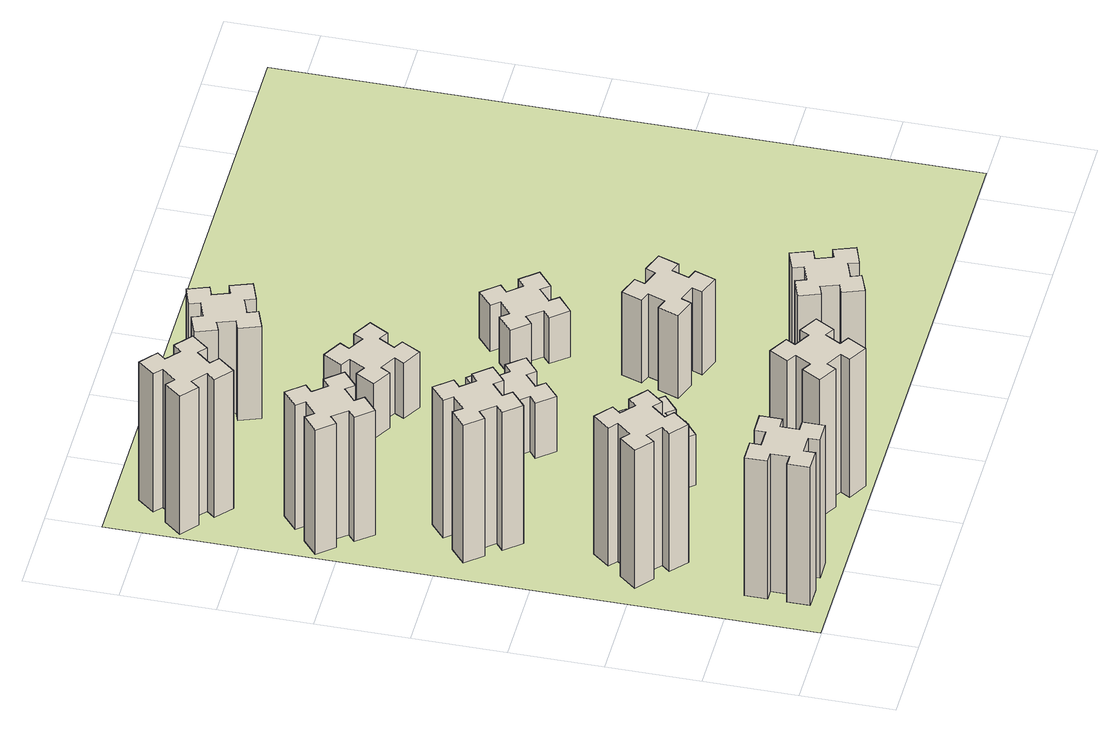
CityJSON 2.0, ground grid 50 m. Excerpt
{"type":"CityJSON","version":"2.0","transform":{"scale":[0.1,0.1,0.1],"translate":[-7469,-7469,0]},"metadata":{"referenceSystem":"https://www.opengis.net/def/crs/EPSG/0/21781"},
"CityObjects":{
"building1":{"type":"Building","attributes":{"class":"1000","function":"1000","usage":"1000","yearOfConstruction":2016,"roofType":"1000","measuredHeight":90,"storeysAboveGround":30,"storeysBelowGround":0},"geometry":[{"type":"Solid","lod":"1","boundaries":[[[[0,1,2,3,4,5,6,7,8,9,10,11,12,13,14,15,16,17,18,19]],[[17,16,20,21]],[[16,15,22,20]],[[15,14,23,22]],[[14,13,24,23]],[[13,12,25,24]],[[12,11,26,25]],[[11,10,27,26]],[[10,9,28,27]],[[9,8,29,28]],[[8,7,30,29]],[[7,6,31,30]],[[6,5,32,31]],[[5,4,33,32]],[[4,3,34,33]],[[3,2,35,34]],[[2,1,36,35]],[[1,0,37,36]],[[0,19,38,37]],[[19,18,39,38]],[[18,17,21,39]],[[24,25,26,27,28,29,30,31,32,33,34,35,36,37,38,39,21,20,22,23]]]]}]},
"building2":{"type":"Building","attributes":{"class":"1000","function":"1000","usage":"1000","yearOfConstruction":2016,"roofType":"1000","measuredHeight":90,"storeysAboveGround":30,"storeysBelowGround":0},"geometry":[{"type":"Solid","lod":"1","boundaries":[[[[40,41,42,43,44,45,46,47,48,49,50,51,52,53,54,55,56,57,58,59]],[[57,56,60,61]],[[56,55,62,60]],[[55,54,63,62]],[[54,53,64,63]],[[53,52,65,64]],[[52,51,66,65]],[[51,50,67,66]],[[50,49,68,67]],[[49,48,69,68]],[[48,47,70,69]],[[47,46,71,70]],[[46,45,72,71]],[[45,44,73,72]],[[44,43,74,73]],[[43,42,75,74]],[[42,41,76,75]],[[41,40,77,76]],[[40,59,78,77]],[[59,58,79,78]],[[58,57,61,79]],[[64,65,66,67,68,69,70,71,72,73,74,75,76,77,78,79,61,60,62,63]]]]}]},
"building3":{"type":"Building","attributes":{"class":"1000","function":"1000","usage":"1000","yearOfConstruction":2016,"roofType":"1000","measuredHeight":90,"storeysAboveGround":30,"storeysBelowGround":0},"geometry":[{"type":"Solid","lod":"1","boundaries":[[[[80,81,82,83,84,85,86,87,88,89,90,91,92,93,94,95,96,97,98,99]],[[97,96,100,101]],[[96,95,102,100]],[[95,94,103,102]],[[94,93,104,103]],[[93,92,105,104]],[[92,91,106,105]],[[91,90,107,106]],[[90,89,108,107]],[[89,88,109,108]],[[88,87,110,109]],[[87,86,111,110]],[[86,85,112,111]],[[85,84,113,112]],[[84,83,114,113]],[[83,82,115,114]],[[82,81,116,115]],[[81,80,117,116]],[[80,99,118,117]],[[99,98,119,118]],[[98,97,101,119]],[[104,105,106,107,108,109,110,111,112,113,114,115,116,117,118,119,101,100,102,103]]]]}]},
"building4":{"type":"Building","attributes":{"class":"1000","function":"1000","usage":"1000","yearOfConstruction":2016,"roofType":"1000","measuredHeight":81,"storeysAboveGround":30,"storeysBelowGround":0},"geometry":[{"type":"Solid","lod":"1","boundaries":[[[[120,121,122,123,124,125,126,127,128,129,130,131,132,133,134,135,136,137,138,139]],[[137,136,140,141]],[[136,135,142,140]],[[135,134,143,142]],[[134,133,144,143]],[[133,132,145,144]],[[132,131,146,145]],[[131,130,147,146]],[[130,129,148,147]],[[129,128,149,148]],[[128,127,150,149]],[[127,126,151,150]],[[126,125,152,151]],[[125,124,153,152]],[[124,123,154,153]],[[123,122,155,154]],[[122,121,156,155]],[[121,120,157,156]],[[120,139,158,157]],[[139,138,159,158]],[[138,137,141,159]],[[144,145,146,147,148,149,150,151,152,153,154,155,156,157,158,159,141,140,142,143]]]]}]},
"building5":{"type":"Building","attributes":{"class":"1000","function":"1000","usage":"1000","yearOfConstruction":2016,"roofType":"1000","measuredHeight":90,"storeysAboveGround":30,"storeysBelowGround":0},"geometry":[{"type":"Solid","lod":"1","boundaries":[[[[160,161,162,163,164,165,166,167,168,169,170,171,172,173,174,175,176,177,178,179]],[[177,176,180,181]],[[176,175,182,180]],[[175,174,183,182]],[[174,173,184,183]],[[173,172,185,184]],[[172,171,186,185]],[[171,170,187,186]],[[170,169,188,187]],[[169,168,189,188]],[[168,167,190,189]],[[167,166,191,190]],[[166,165,192,191]],[[165,164,193,192]],[[164,163,194,193]],[[163,162,195,194]],[[162,161,196,195]],[[161,160,197,196]],[[160,179,198,197]],[[179,178,199,198]],[[178,177,181,199]],[[184,185,186,187,188,189,190,191,192,193,194,195,196,197,198,199,181,180,182,183]]]]}]},
"building6":{"type":"Building","attributes":{"class":"1000","function":"1000","usage":"1000","yearOfConstruction":2016,"roofType":"1000","measuredHeight":90,"storeysAboveGround":30,"storeysBelowGround":0},"geometry":[{"type":"Solid","lod":"1","boundaries":[[[[200,201,202,203,204,205,206,207,208,209,210,211,212,213,214,215,216,217,218,219]],[[217,216,220,221]],[[216,215,222,220]],[[215,214,223,222]],[[214,213,224,223]],[[213,212,225,224]],[[212,211,226,225]],[[211,210,227,226]],[[210,209,228,227]],[[209,208,229,228]],[[208,207,230,229]],[[207,206,231,230]],[[206,205,232,231]],[[205,204,233,232]],[[204,203,234,233]],[[203,202,235,234]],[[202,201,236,235]],[[201,200,237,236]],[[200,219,238,237]],[[219,218,239,238]],[[218,217,221,239]],[[224,225,226,227,228,229,230,231,232,233,234,235,236,237,238,239,221,220,222,223]]]]}]},
"building7":{"type":"Building","attributes":{"class":"1000","function":"1000","usage":"1000","yearOfConstruction":2016,"roofType":"1000","measuredHeight":33,"storeysAboveGround":30,"storeysBelowGround":0},"geometry":[{"type":"Solid","lod":"1","boundaries":[[[[240,241,242,243,244,245,246,247,248,249,250,251,252,253,254,255,256,257,258,259]],[[257,256,260,261]],[[256,255,262,260]],[[255,254,263,262]],[[254,253,264,263]],[[253,252,265,264]],[[252,251,266,265]],[[251,250,267,266]],[[250,249,268,267]],[[249,248,269,268]],[[248,247,270,269]],[[247,246,271,270]],[[246,245,272,271]],[[245,244,273,272]],[[244,243,274,273]],[[243,242,275,274]],[[242,241,276,275]],[[241,240,277,276]],[[240,259,278,277]],[[259,258,279,278]],[[258,257,261,279]],[[264,265,266,267,268,269,270,271,272,273,274,275,276,277,278,279,261,260,262,263]]]]}]},
"building8":{"type":"Building","attributes":{"class":"1000","function":"1000","usage":"1000","yearOfConstruction":2016,"roofType":"1000","measuredHeight":36,"storeysAboveGround":30,"storeysBelowGround":0},"geometry":[{"type":"Solid","lod":"1","boundaries":[[[[280,281,282,283,284,285,286,287,288,289,290,291,292,293,294,295,296,297,298,299]],[[297,296,300,301]],[[296,295,302,300]],[[295,294,303,302]],[[294,293,304,303]],[[293,292,305,304]],[[292,291,306,305]],[[291,290,307,306]],[[290,289,308,307]],[[289,288,309,308]],[[288,287,310,309]],[[287,286,311,310]],[[286,285,312,311]],[[285,284,313,312]],[[284,283,314,313]],[[283,282,315,314]],[[282,281,316,315]],[[281,280,317,316]],[[280,299,318,317]],[[299,298,319,318]],[[298,297,301,319]],[[304,305,306,307,308,309,310,311,312,313,314,315,316,317,318,319,301,300,302,303]]]]}]},
"building9":{"type":"Building","attributes":{"class":"1000","function":"1000","usage":"1000","yearOfConstruction":2016,"roofType":"1000","measuredHeight":87,"storeysAboveGround":30,"storeysBelowGround":0},"geometry":[{"type":"Solid","lod":"1","boundaries":[[[[320,321,322,323,324,325,326,327,328,329,330,331,332,333,334,335,336,337,338,339]],[[337,336,340,341]],[[336,335,342,340]],[[335,334,343,342]],[[334,333,344,343]],[[333,332,345,344]],[[332,331,346,345]],[[331,330,347,346]],[[330,329,348,347]],[[329,328,349,348]],[[328,327,350,349]],[[327,326,351,350]],[[326,325,352,351]],[[325,324,353,352]],[[324,323,354,353]],[[323,322,355,354]],[[322,321,356,355]],[[321,320,357,356]],[[320,339,358,357]],[[339,338,359,358]],[[338,337,341,359]],[[344,345,346,347,348,349,350,351,352,353,354,355,356,357,358,359,341,340,342,343]]]]}]},
"building10":{"type":"Building","attributes":{"class":"1000","function":"1000","usage":"1000","yearOfConstruction":2016,"roofType":"1000","measuredHeight":36,"storeysAboveGround":30,"storeysBelowGround":0},"geometry":[{"type":"Solid","lod":"1","boundaries":[[[[360,361,362,363,364,365,366,367,368,369,370,371,372,373,374,375,376,377,378,379]],[[377,376,380,381]],[[376,375,382,380]],[[375,374,383,382]],[[374,373,384,383]],[[373,372,385,384]],[[372,371,386,385]],[[371,370,387,386]],[[370,369,388,387]],[[369,368,389,388]],[[368,367,390,389]],[[367,366,391,390]],[[366,365,392,391]],[[365,364,393,392]],[[364,363,394,393]],[[363,362,395,394]],[[362,361,396,395]],[[361,360,397,396]],[[360,379,398,397]],[[379,378,399,398]],[[378,377,381,399]],[[384,385,386,387,388,389,390,391,392,393,394,395,396,397,398,399,381,380,382,383]]]]}]},
"building11":{"type":"Building","attributes":{"class":"1000","function":"1000","usage":"1000","yearOfConstruction":2016,"roofType":"1000","measuredHeight":60,"storeysAboveGround":30,"storeysBelowGround":0},"geometry":[{"type":"Solid","lod":"1","boundaries":[[[[400,401,402,403,404,405,406,407,408,409,410,411,412,413,414,415,416,417,418,419]],[[417,416,420,421]],[[416,415,422,420]],[[415,414,423,422]],[[414,413,424,423]],[[413,412,425,424]],[[412,411,426,425]],[[411,410,427,426]],[[410,409,428,427]],[[409,408,429,428]],[[408,407,430,429]],[[407,406,431,430]],[[406,405,432,431]],[[405,404,433,432]],[[404,403,434,433]],[[403,402,435,434]],[[402,401,436,435]],[[401,400,437,436]],[[400,419,438,437]],[[419,418,439,438]],[[418,417,421,439]],[[424,425,426,427,428,429,430,431,432,433,434,435,436,437,438,439,421,420,422,423]]]]}]},
"building12":{"type":"Building","attributes":{"class":"1000","function":"1000","usage":"1000","yearOfConstruction":2016,"roofType":"1000","measuredHeight":54,"storeysAboveGround":30,"storeysBelowGround":0},"geometry":[{"type":"Solid","lod":"1","boundaries":[[[[440,441,442,443,444,445,446,447,448,449,450,451,452,453,454,455,456,457,458,459]],[[457,456,460,461]],[[456,455,462,460]],[[455,454,463,462]],[[454,453,464,463]],[[453,452,465,464]],[[452,451,466,465]],[[451,450,467,466]],[[450,449,468,467]],[[449,448,469,468]],[[448,447,470,469]],[[447,446,471,470]],[[446,445,472,471]],[[445,444,473,472]],[[444,443,474,473]],[[443,442,475,474]],[[442,441,476,475]],[[441,440,477,476]],[[440,459,478,477]],[[459,458,479,478]],[[458,457,461,479]],[[464,465,466,467,468,469,470,471,472,473,474,475,476,477,478,479,461,460,462,463]]]]}]},
"building13":{"type":"Building","attributes":{"class":"1000","function":"1000","usage":"1000","yearOfConstruction":2016,"roofType":"1000","measuredHeight":30,"storeysAboveGround":30,"storeysBelowGround":0},"geometry":[{"type":"Solid","lod":"1","boundaries":[[[[480,481,482,483,484,485,486,487,488,489,490,491,492,493,494,495,496,497,498,499]],[[497,496,500,501]],[[496,495,502,500]],[[495,494,503,502]],[[494,493,504,503]],[[493,492,505,504]],[[492,491,506,505]],[[491,490,507,506]],[[490,489,508,507]],[[489,488,509,508]],[[488,487,510,509]],[[487,486,511,510]],[[486,485,512,511]],[[485,484,513,512]],[[484,483,514,513]],[[483,482,515,514]],[[482,481,516,515]],[[481,480,517,516]],[[480,499,518,517]],[[499,498,519,518]],[[498,497,501,519]],[[504,505,506,507,508,509,510,511,512,513,514,515,516,517,518,519,501,500,502,503]]]]}]},
"landuse1":{"type":"LandUse","attributes":{"name":"plot1","function":"1010"},"geometry":[{"type":"MultiSurface","lod":"1","boundaries":[[[520,521,522,523]]]}]}
},
"vertices":[
[265,325,0],[265,225,0],[205,225,0],[205,105,0],[325,105,0],[325,165,0],[425,165,0],[425,105,0],[545,105,0],[545,225,0],[485,225,0],[485,325,0],[545,325,0],[545,445,0],[425,445,0],[425,385,0],[325,385,0],[325,445,0],[205,445,0],[205,325,0],[325,385,900],[325,445,900],[425,385,900],[425,445,900],[545,445,900],[545,325,900],[485,325,900],[485,225,900],[545,225,900],[545,105,900],[425,105,900],[425,165,900],[325,165,900],[325,105,900],[205,105,900],[205,225,900],[265,225,900],[265,325,900],[205,325,900],[205,445,900],
[484,1067,0],[408,1132,0],[446,1178,0],[354,1255,0],[277,1163,0],[323,1124,0],[259,1048,0],[213,1086,0],[136,994,0],[228,917,0],[266,963,0],[343,899,0],[304,853,0],[396,776,0],[473,868,0],[427,906,0],[492,983,0],[538,944,0],[615,1036,0],[523,1113,0],[492,983,900],[538,944,900],[427,906,900],[473,868,900],[396,776,900],[304,853,900],[343,899,900],[266,963,900],[228,917,900],[136,994,900],[213,1086,900],[259,1048,900],[323,1124,900],[277,1163,900],[354,1255,900],[446,1178,900],[408,1132,900],[484,1067,900],[523,1113,900],[615,1036,900],
[492,1888,0],[427,1964,0],[473,2003,0],[396,2095,0],[304,2018,0],[343,1972,0],[266,1907,0],[228,1953,0],[136,1876,0],[213,1784,0],[259,1823,0],[323,1746,0],[277,1708,0],[354,1616,0],[446,1693,0],[408,1739,0],[484,1803,0],[523,1757,0],[615,1834,0],[538,1926,0],[484,1803,900],[523,1757,900],[408,1739,900],[446,1693,900],[354,1616,900],[277,1708,900],[323,1746,900],[259,1823,900],[213,1784,900],[136,1876,900],[228,1953,900],[266,1907,900],[343,1972,900],[304,2018,900],[396,2095,900],[473,2003,900],[427,1964,900],[492,1888,900],[538,1926,900],[615,1834,900],
[243,2712,0],[166,2647,0],[128,2693,0],[36,2616,0],[113,2524,0],[159,2563,0],[223,2486,0],[177,2448,0],[254,2356,0],[346,2433,0],[308,2479,0],[384,2543,0],[423,2497,0],[515,2574,0],[438,2666,0],[392,2628,0],[327,2704,0],[373,2743,0],[296,2835,0],[204,2758,0],[327,2704,810],[373,2743,810],[392,2628,810],[438,2666,810],[515,2574,810],[423,2497,810],[384,2543,810],[308,2479,810],[346,2433,810],[254,2356,810],[177,2448,810],[223,2486,810],[159,2563,810],[113,2524,810],[36,2616,810],[128,2693,810],[166,2647,810],[243,2712,810],[204,2758,810],[296,2835,810],
[1214,346,0],[1127,396,0],[1157,448,0],[1053,508,0],[993,404,0],[1045,374,0],[995,287,0],[943,317,0],[883,213,0],[987,153,0],[1017,205,0],[1104,155,0],[1074,103,0],[1178,43,0],[1238,147,0],[1186,177,0],[1236,264,0],[1288,234,0],[1348,338,0],[1244,398,0],[1236,264,900],[1288,234,900],[1186,177,900],[1238,147,900],[1178,43,900],[1074,103,900],[1104,155,900],[1017,205,900],[987,153,900],[883,213,900],[943,317,900],[995,287,900],[1045,374,900],[993,404,900],[1053,508,900],[1157,448,900],[1127,396,900],[1214,346,900],[1244,398,900],[1348,338,900],
[384,3387,0],[308,3452,0],[346,3498,0],[254,3575,0],[177,3483,0],[223,3444,0],[159,3368,0],[113,3406,0],[36,3314,0],[128,3237,0],[166,3283,0],[243,3219,0],[204,3173,0],[296,3096,0],[373,3188,0],[327,3226,0],[392,3303,0],[438,3264,0],[515,3356,0],[423,3433,0],[392,3303,900],[438,3264,900],[327,3226,900],[373,3188,900],[296,3096,900],[204,3173,900],[243,3219,900],[166,3283,900],[128,3237,900],[36,3314,900],[113,3406,900],[159,3368,900],[223,3444,900],[177,3483,900],[254,3575,900],[346,3498,900],[308,3452,900],[384,3387,900],[423,3433,900],[515,3356,900],
[983,1232,0],[906,1167,0],[868,1213,0],[776,1136,0],[853,1044,0],[899,1083,0],[963,1006,0],[917,968,0],[994,876,0],[1086,953,0],[1048,999,0],[1124,1063,0],[1163,1017,0],[1255,1094,0],[1178,1186,0],[1132,1148,0],[1067,1224,0],[1113,1263,0],[1036,1355,0],[944,1278,0],[1067,1224,330],[1113,1263,330],[1132,1148,330],[1178,1186,330],[1255,1094,330],[1163,1017,330],[1124,1063,330],[1048,999,330],[1086,953,330],[994,876,330],[917,968,330],[963,1006,330],[899,1083,330],[853,1044,330],[776,1136,330],[868,1213,330],[906,1167,330],[983,1232,330],[944,1278,330],[1036,1355,330],
[1083,1972,0],[1006,1907,0],[968,1953,0],[876,1876,0],[953,1784,0],[999,1823,0],[1063,1746,0],[1017,1708,0],[1094,1616,0],[1186,1693,0],[1148,1739,0],[1224,1803,0],[1263,1757,0],[1355,1834,0],[1278,1926,0],[1232,1888,0],[1167,1964,0],[1213,2003,0],[1136,2095,0],[1044,2018,0],[1167,1964,360],[1213,2003,360],[1232,1888,360],[1278,1926,360],[1355,1834,360],[1263,1757,360],[1224,1803,360],[1148,1739,360],[1186,1693,360],[1094,1616,360],[1017,1708,360],[1063,1746,360],[999,1823,360],[953,1784,360],[876,1876,360],[968,1953,360],[1006,1907,360],[1083,1972,360],[1044,2018,360],[1136,2095,360],
[1765,496,0],[1671,462,0],[1650,518,0],[1537,477,0],[1579,364,0],[1635,385,0],[1669,291,0],[1613,270,0],[1654,157,0],[1767,199,0],[1746,255,0],[1840,289,0],[1860,233,0],[1973,274,0],[1932,387,0],[1876,366,0],[1842,460,0],[1898,480,0],[1857,593,0],[1744,552,0],[1842,460,870],[1898,480,870],[1876,366,870],[1932,387,870],[1973,274,870],[1860,233,870],[1840,289,870],[1746,255,870],[1767,199,870],[1654,157,870],[1613,270,870],[1669,291,870],[1635,385,870],[1579,364,870],[1537,477,870],[1650,518,870],[1671,462,870],[1765,496,870],[1744,552,870],[1857,593,870],
[1314,2666,0],[1227,2716,0],[1257,2768,0],[1153,2828,0],[1093,2724,0],[1145,2694,0],[1095,2607,0],[1043,2637,0],[983,2533,0],[1087,2473,0],[1117,2525,0],[1204,2475,0],[1174,2423,0],[1278,2363,0],[1338,2467,0],[1286,2497,0],[1336,2584,0],[1388,2554,0],[1448,2658,0],[1344,2718,0],[1336,2584,360],[1388,2554,360],[1286,2497,360],[1338,2467,360],[1278,2363,360],[1174,2423,360],[1204,2475,360],[1117,2525,360],[1087,2473,360],[983,2533,360],[1043,2637,360],[1095,2607,360],[1145,2694,360],[1093,2724,360],[1153,2828,360],[1257,2768,360],[1227,2716,360],[1314,2666,360],[1344,2718,360],[1448,2658,360],
[1125,3456,0],[1031,3422,0],[1010,3478,0],[897,3437,0],[939,3324,0],[995,3345,0],[1029,3251,0],[973,3230,0],[1014,3117,0],[1127,3159,0],[1106,3215,0],[1200,3249,0],[1220,3193,0],[1333,3234,0],[1292,3347,0],[1236,3326,0],[1202,3420,0],[1258,3440,0],[1217,3553,0],[1104,3512,0],[1202,3420,600],[1258,3440,600],[1236,3326,600],[1292,3347,600],[1333,3234,600],[1220,3193,600],[1200,3249,600],[1106,3215,600],[1127,3159,600],[1014,3117,600],[973,3230,600],[1029,3251,600],[995,3345,600],[939,3324,600],[897,3437,600],[1010,3478,600],[1031,3422,600],[1125,3456,600],[1104,3512,600],[1217,3553,600],
[1769,1300,0],[1735,1206,0],[1679,1227,0],[1637,1114,0],[1750,1073,0],[1771,1129,0],[1865,1095,0],[1844,1039,0],[1957,997,0],[1998,1110,0],[1942,1131,0],[1976,1225,0],[2032,1204,0],[2073,1317,0],[1960,1358,0],[1940,1302,0],[1846,1336,0],[1867,1392,0],[1754,1433,0],[1713,1320,0],[1846,1336,540],[1867,1392,540],[1940,1302,540],[1960,1358,540],[2073,1317,540],[2032,1204,540],[1976,1225,540],[1942,1131,540],[1998,1110,540],[1957,997,540],[1844,1039,540],[1865,1095,540],[1771,1129,540],[1750,1073,540],[1637,1114,540],[1679,1227,540],[1735,1206,540],[1769,1300,540],[1713,1320,540],[1754,1433,540],
[1972,1988,0],[1907,2064,0],[1953,2103,0],[1876,2195,0],[1784,2118,0],[1823,2072,0],[1746,2007,0],[1708,2053,0],[1616,1976,0],[1693,1884,0],[1739,1923,0],[1803,1846,0],[1757,1808,0],[1834,1716,0],[1926,1793,0],[1888,1839,0],[1964,1903,0],[2003,1857,0],[2095,1934,0],[2018,2026,0],[1964,1903,300],[2003,1857,300],[1888,1839,300],[1926,1793,300],[1834,1716,300],[1757,1808,300],[1803,1846,300],[1739,1923,300],[1693,1884,300],[1616,1976,300],[1708,2053,300],[1746,2007,300],[1823,2072,300],[1784,2118,300],[1876,2195,300],[1953,2103,300],[1907,2064,300],[1972,1988,300],[2018,2026,300],[2095,1934,300],
[5,3705,0],[3705,3705,0],[3705,5,0],[5,5,0]
]}
